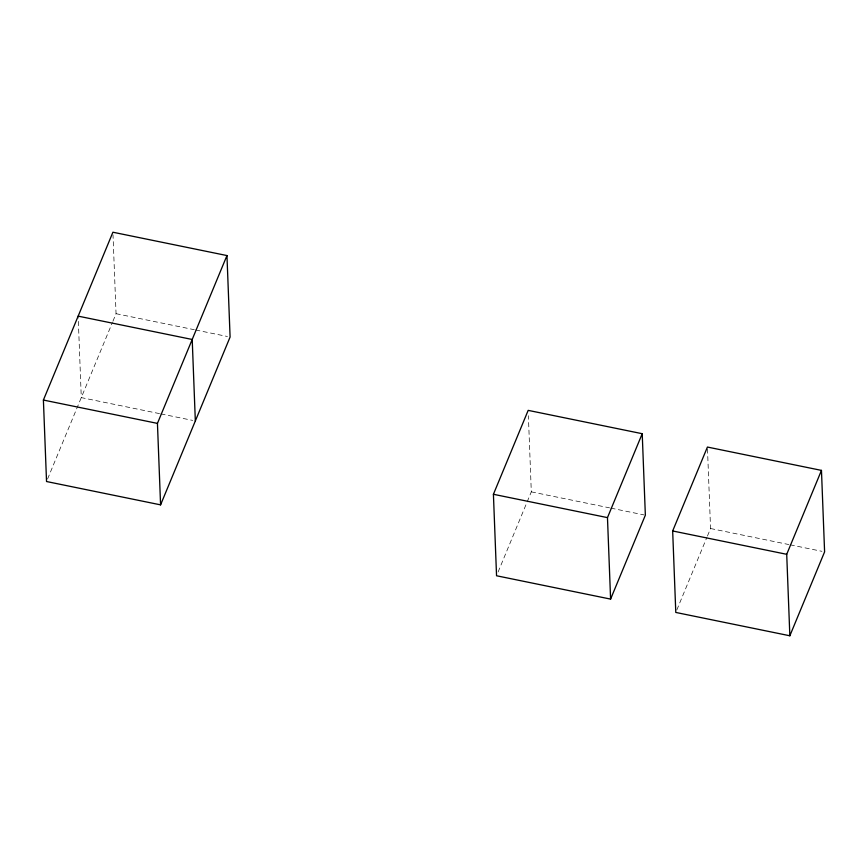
<?xml version="1.0" encoding="UTF-8"?>
<svg xmlns="http://www.w3.org/2000/svg" width="868" height="868" viewBox="0 0 868 868"><rect width="100%" height="100%" fill="white"/><g stroke="black" fill="none" stroke-linecap="round" stroke-linejoin="round"><path stroke-width="0.65" stroke-dasharray="4.34 3.25" d="M47.566 479.017L112.417 322.462M112.938 321.214L116.052 313.695L113.014 234.892M498.102 572.001L531.303 491.852L528.384 415.718M676.834 609.933L706.921 537.292M707.442 536.044L710.556 528.525L707.42 447.053M116.052 313.695L194.291 329.71M195.615 329.981L227.438 336.491M159.528 413.624L81.288 397.609L78.207 317.471M160.862 413.895L192.685 420.405M531.303 491.852L609.553 507.856M610.877 508.127L644.023 514.919M710.556 528.525L788.795 544.54M790.119 544.811L821.953 551.321"/><path stroke-width="1.3" d="M43.4 400.05L112.916 232.223L226.96 255.561L230.096 337.034L160.58 504.861L46.536 481.523L43.4 400.05L157.444 423.389L160.58 504.861M157.444 423.389L226.96 255.561M493.415 494.283L528.178 410.369L642.222 433.707L645.358 515.191L610.595 599.104L496.55 575.766L493.415 494.283L607.47 517.621L610.595 599.104M607.47 517.621L642.222 433.707M672.667 530.966L707.42 447.053L821.464 470.391L824.6 551.864L789.847 635.777L675.792 612.439L672.667 530.966L786.712 554.305L789.847 635.777M786.712 554.305L821.464 470.391M78.153 316.136L192.208 339.475L195.333 420.947"/></g></svg>
